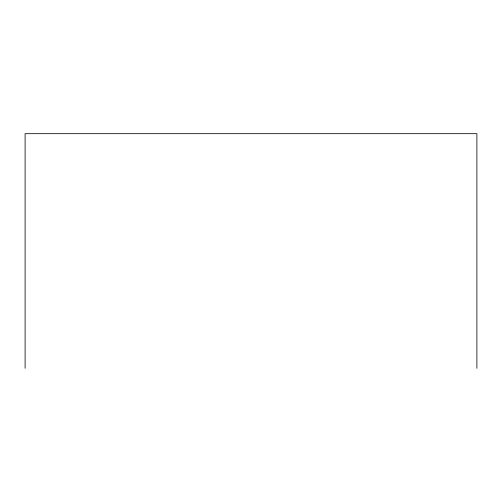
<?xml version="1.0" encoding="UTF-8"?>
<svg xmlns="http://www.w3.org/2000/svg" width="502" height="502" viewBox="0 0 502 502"><rect width="100%" height="100%" fill="white"/><g stroke="black" fill="none" stroke-linecap="round" stroke-linejoin="round"><path stroke-width="0.75" d="M476.9 368.317L476.9 133.683L25.1 133.683L25.1 368.317"/></g></svg>
